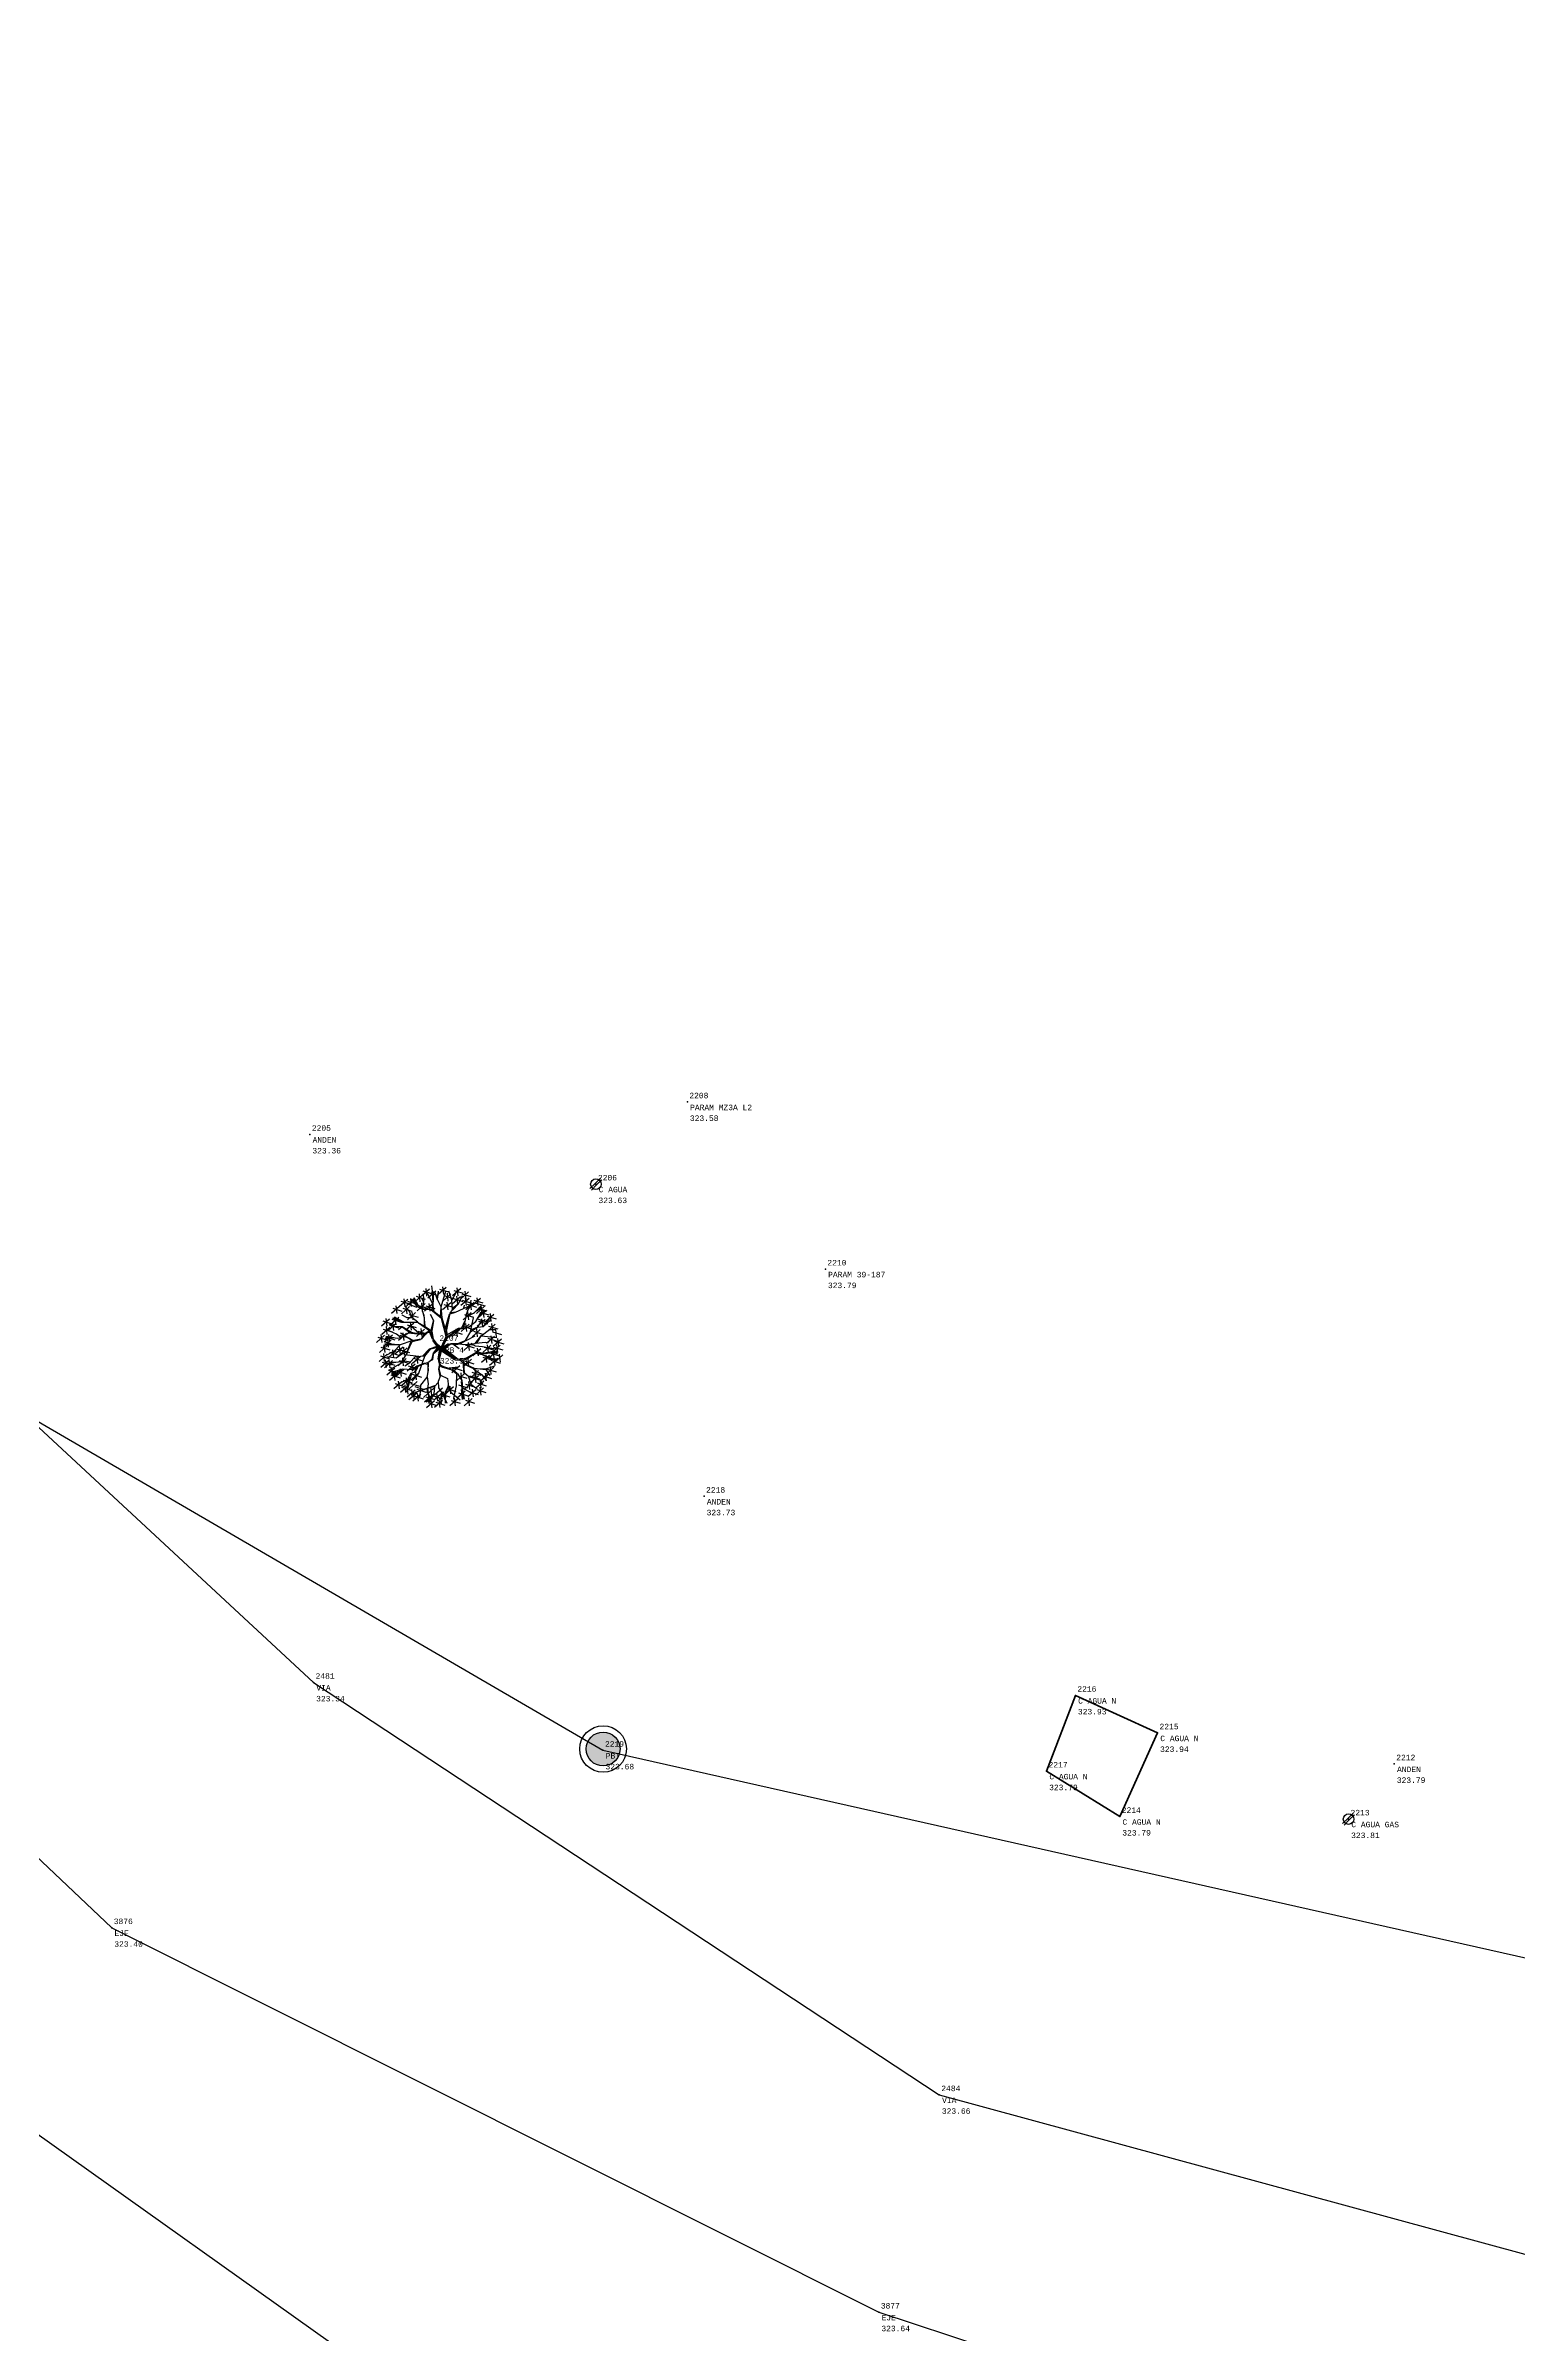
# Model space of a CAD drawing. Header units: metres. Extents: x 5050628 to 5051715, y 2427226 to 2427693.
# Drawn here: x 5051236.6 to 5051249.97, y 2427543.13 to 2427563.91 of the extents above; entities that cross this region are included whole.
import ezdxf
from ezdxf.enums import TextEntityAlignment as Align

# ---------------------------------------------------------------- set-up
doc = ezdxf.new("R2010")
doc.units = ezdxf.units.M
for name, color, linetype in [('1. Eje Vía', 7, 'Continuous'), ('2', 7, 'Continuous'), ('ARBOLES', 3, 'Continuous'), ('CONTADOR AGUA', 255, 'Continuous'), ('CVL_PUNTO', 2, 'Continuous'), ('CVL_PUNTO_COR', 2, 'Continuous'), ('CVL_PUNTO_NUM', 2, 'Continuous'), ('POSTE', 2, 'Continuous'), ('Red Baja Tension', 30, 'Continuous'), ('Vía', 40, 'Continuous')]:
    doc.layers.add(name, color=color, linetype=linetype)
doc.layers.add('C. Agua Negras', color=35, linetype='Continuous', lineweight=40)
doc.layers.add('Poste Baja tension', color=30, linetype='Continuous', lineweight=100)
doc.styles.add('MONOTXT4', font='monotxt4.shx')

# ---------------------------------------------------------------- blocks, each defined once
blk = doc.blocks.new('POSTE')
at = {"layer": 'POSTE'}
h = blk.add_hatch(color=30, dxfattribs=at)
edge = h.paths.add_edge_path()
edge.add_arc((992.964, 972.38), 0.558, 0, 360)
at = {"layer": 'POSTE', "color": 30}
for radius in [0.768, 0.558]:
    blk.add_circle((992.964, 972.38, 192.936), radius, dxfattribs=at)
blk = doc.blocks.new('A$Cd4a49434')
at = {"layer": 'POSTE', "xscale": 0.6787685145199105, "yscale": 0.6787685145199105, "zscale": 0.6787685145199105, "rotation": 349.84833}
blk.add_blockref('POSTE', (-779.251, -530.372, 158.248), dxfattribs=at)
blk = doc.blocks.new('ar-2')
at = {"layer": 'ARBOLES'}
for p, q in [((28.994, 112.147), (28.788, 111.964)), ((28.821, 112.102), (29.055, 112.03)), ((28.899, 112.164), (28.922, 111.964)), ((29.159, 112.15), (28.953, 111.966)), ((29.24, 111.943), (28.972, 112.031)), ((28.986, 112.105), (29.22, 112.033)), ((29.064, 112.167), (29.087, 111.966)), ((29.381, 112.272), (29.175, 112.089)), ((29.208, 112.227), (29.442, 112.155)), ((29.442, 112.04), (29.235, 111.857)), ((29.286, 112.289), (29.309, 112.089)), ((29.552, 112.413), (29.346, 112.23)), ((29.401, 112.088), (29.364, 112.162)), ((29.379, 112.368), (29.613, 112.296)), ((29.632, 112.027), (29.426, 111.844)), ((29.457, 112.43), (29.48, 112.23)), ((29.716, 112.36), (29.509, 112.177)), ((29.537, 112.044), (29.56, 111.844)), ((29.543, 112.315), (29.776, 112.243)), ((29.603, 112.491), (29.626, 112.29)), ((29.982, 112.455), (29.776, 112.272)), ((29.809, 112.411), (30.043, 112.339)), ((29.887, 112.473), (29.91, 112.272)), ((30.096, 112.061), (29.889, 111.878)), ((30.099, 112.288), (29.893, 112.105)), ((29.926, 112.243), (30.16, 112.171)), ((30, 112.078), (30.023, 111.878)), ((30.004, 112.305), (30.027, 112.105)), ((30.344, 112.212), (30.137, 112.029)), ((30.353, 112.423), (30.146, 112.24)), ((30.171, 112.168), (30.404, 112.095)), ((30.18, 112.379), (30.413, 112.306)), ((30.248, 112.23), (30.271, 112.029)), ((30.257, 112.441), (30.28, 112.24)), ((30.555, 112.339), (30.348, 112.155)), ((30.566, 112.171), (30.36, 111.988)), ((30.382, 112.294), (30.615, 112.222)), ((30.393, 112.127), (30.627, 112.054)), ((30.459, 112.356), (30.482, 112.155)), ((30.471, 112.189), (30.494, 111.988)), ((30.694, 112.066), (30.488, 111.883)), ((30.599, 112.083), (30.622, 111.883)), ((30.86, 112.173), (30.654, 111.99)), ((30.687, 112.129), (30.921, 112.056)), ((30.743, 112.051), (30.977, 111.979)), ((30.765, 112.191), (30.788, 111.99)), ((28.528, 111.641), (28.322, 111.457)), ((28.355, 111.596), (28.589, 111.524)), ((28.433, 111.658), (28.456, 111.457)), ((28.441, 111.449), (28.464, 111.248)), ((28.703, 111.533), (28.497, 111.35)), ((28.68, 111.44), (28.53, 111.502)), ((28.764, 111.682), (28.558, 111.499)), ((28.786, 111.965), (28.579, 111.782)), ((28.608, 111.55), (28.631, 111.35)), ((28.613, 111.92), (28.846, 111.848)), ((28.669, 111.7), (28.692, 111.499)), ((28.69, 111.982), (28.714, 111.782)), ((29.043, 111.964), (28.837, 111.781)), ((28.87, 111.919), (29.104, 111.847)), ((29.153, 111.542), (28.947, 111.359)), ((28.948, 111.981), (28.971, 111.781)), ((28.98, 111.498), (29.214, 111.426)), ((29.198, 111.809), (28.992, 111.626)), ((29.025, 111.764), (29.259, 111.692)), ((29.058, 111.56), (29.081, 111.359)), ((29.29, 111.272), (29.084, 111.452)), ((29.103, 111.827), (29.126, 111.626)), ((29.269, 111.995), (29.502, 111.923)), ((29.459, 111.982), (29.692, 111.91)), ((29.923, 112.016), (30.156, 111.944)), ((30.572, 111.509), (30.366, 111.326)), ((30.399, 111.465), (30.632, 111.392)), ((30.434, 111.919), (30.446, 112)), ((30.449, 111.764), (30.683, 111.692)), ((30.477, 111.527), (30.5, 111.326)), ((30.521, 112.021), (30.755, 111.949)), ((30.527, 111.827), (30.55, 111.626)), ((30.603, 111.328), (30.677, 111.671)), ((30.963, 111.971), (30.756, 111.788)), ((30.79, 111.926), (31.023, 111.854)), ((30.808, 111.591), (31.042, 111.519)), ((31.017, 111.865), (30.81, 111.682)), ((30.844, 111.82), (31.077, 111.748)), ((30.857, 111.782), (30.956, 111.857)), ((30.867, 111.988), (30.89, 111.788)), ((30.921, 111.882), (30.945, 111.682)), ((31.2, 111.764), (30.994, 111.581)), ((31.027, 111.72), (31.261, 111.648)), ((31.239, 111.509), (31.033, 111.326)), ((31.066, 111.465), (31.3, 111.392)), ((31.105, 111.782), (31.128, 111.581)), ((31.144, 111.527), (31.167, 111.326)), ((28.4, 111.227), (28.194, 111.044)), ((28.227, 111.182), (28.46, 111.11)), ((28.48, 110.97), (28.274, 110.787)), ((28.305, 111.244), (28.328, 111.044)), ((28.307, 110.925), (28.541, 110.853)), ((28.536, 111.431), (28.33, 111.248)), ((28.363, 111.387), (28.597, 111.315)), ((28.569, 111.108), (28.363, 110.925)), ((28.385, 110.987), (28.408, 110.787)), ((28.603, 111.231), (28.396, 111.048)), ((28.43, 111.186), (28.663, 111.114)), ((28.474, 111.126), (28.497, 110.925)), ((28.507, 111.248), (28.53, 111.048)), ((28.604, 110.853), (28.627, 110.653)), ((28.875, 110.925), (28.669, 110.742)), ((28.702, 110.88), (28.936, 110.808)), ((28.964, 111.276), (28.758, 111.092)), ((28.98, 110.902), (28.774, 110.719)), ((28.78, 110.942), (28.803, 110.742)), ((28.807, 110.857), (29.041, 110.785)), ((28.869, 111.293), (28.892, 111.092)), ((28.885, 110.919), (28.908, 110.719)), ((29.426, 111.381), (29.22, 111.198)), ((29.253, 111.336), (29.486, 111.264)), ((29.331, 111.398), (29.354, 111.198)), ((30.16, 111.33), (30.393, 111.258)), ((30.237, 111.392), (30.26, 111.192)), ((30.638, 111.025), (30.432, 110.841)), ((30.465, 110.98), (30.699, 110.908)), ((30.543, 111.042), (30.566, 110.841)), ((30.85, 111.375), (30.644, 111.192)), ((30.868, 110.88), (30.662, 110.697)), ((30.677, 111.33), (30.911, 111.258)), ((30.755, 111.392), (30.778, 111.192)), ((30.773, 110.897), (30.796, 110.697)), ((31.128, 110.97), (30.922, 110.787)), ((31.222, 111.198), (31.016, 111.015)), ((31.033, 110.987), (31.056, 110.787)), ((31.049, 111.153), (31.283, 111.081)), ((31.094, 111.372), (31.231, 111.378)), ((31.127, 111.215), (31.15, 111.015)), ((31.368, 110.97), (31.162, 110.787)), ((31.164, 111.32), (31.398, 111.248)), ((31.394, 111.125), (31.188, 110.942)), ((31.195, 110.925), (31.428, 110.853)), ((31.221, 111.081), (31.455, 111.009)), ((31.242, 111.382), (31.265, 111.182)), ((31.273, 110.987), (31.296, 110.787)), ((31.299, 111.143), (31.322, 110.942)), ((28.468, 110.742), (28.262, 110.559)), ((28.295, 110.697), (28.529, 110.625)), ((28.513, 110.584), (28.307, 110.401)), ((28.34, 110.539), (28.574, 110.467)), ((28.373, 110.759), (28.396, 110.559)), ((28.608, 110.578), (28.402, 110.395)), ((28.418, 110.601), (28.441, 110.401)), ((28.435, 110.533), (28.669, 110.461)), ((28.669, 110.386), (28.463, 110.203)), ((28.699, 110.836), (28.493, 110.653)), ((28.513, 110.595), (28.536, 110.395)), ((28.526, 110.791), (28.759, 110.719)), ((28.574, 110.403), (28.597, 110.203)), ((28.643, 110.272), (28.666, 110.071)), ((28.897, 110.351), (28.69, 110.168)), ((28.724, 110.306), (28.957, 110.234)), ((28.953, 110.629), (28.747, 110.446)), ((28.78, 110.585), (29.013, 110.513)), ((28.801, 110.368), (28.825, 110.168)), ((28.858, 110.647), (28.881, 110.446)), ((29.183, 110.491), (28.977, 110.308)), ((29.01, 110.446), (29.243, 110.374)), ((29.088, 110.508), (29.111, 110.308)), ((29.32, 110.686), (29.114, 110.503)), ((29.147, 110.641), (29.381, 110.569)), ((29.225, 110.703), (29.248, 110.503)), ((30.328, 110.446), (30.122, 110.263)), ((30.155, 110.402), (30.389, 110.329)), ((30.627, 110.614), (30.421, 110.43)), ((30.454, 110.569), (30.687, 110.497)), ((30.532, 110.631), (30.555, 110.43)), ((30.811, 110.324), (30.605, 110.14)), ((30.638, 110.279), (30.872, 110.207)), ((30.716, 110.341), (30.739, 110.14)), ((31.089, 110.713), (30.883, 110.53)), ((30.916, 110.668), (31.15, 110.596)), ((30.994, 110.73), (31.017, 110.53)), ((31.2, 110.407), (30.994, 110.224)), ((31.276, 110.82), (31.07, 110.637)), ((31.301, 110.632), (31.094, 110.449)), ((31.103, 110.776), (31.336, 110.704)), ((31.105, 110.425), (31.128, 110.224)), ((31.128, 110.587), (31.361, 110.515)), ((31.181, 110.838), (31.204, 110.637)), ((31.205, 110.649), (31.228, 110.449)), ((31.433, 110.725), (31.227, 110.542)), ((31.338, 110.742), (31.361, 110.542)), ((28.738, 110.254), (28.532, 110.071)), ((28.565, 110.21), (28.798, 110.138)), ((28.848, 110.035), (28.641, 109.852)), ((28.675, 109.99), (28.908, 109.918)), ((28.752, 110.053), (28.776, 109.852)), ((29.013, 109.94), (28.807, 109.757)), ((28.84, 109.895), (29.074, 109.823)), ((29.048, 110.123), (28.842, 109.94)), ((28.875, 110.078), (29.109, 110.006)), ((28.918, 109.957), (28.941, 109.757)), ((28.953, 110.14), (28.976, 109.94)), ((28.974, 109.92), (28.997, 109.72)), ((29.186, 109.821), (28.979, 109.638)), ((29.235, 109.753), (29.028, 109.57)), ((29.237, 110.04), (29.031, 109.856)), ((29.064, 109.995), (29.297, 109.923)), ((29.09, 109.838), (29.113, 109.638)), ((29.113, 110.228), (29.346, 110.156)), ((29.331, 109.718), (29.124, 109.535)), ((29.139, 109.77), (29.162, 109.57)), ((29.181, 109.913), (29.414, 109.841)), ((29.23, 109.845), (29.463, 109.773)), ((29.235, 109.735), (29.259, 109.535)), ((29.603, 109.817), (29.397, 109.634)), ((29.508, 109.835), (29.531, 109.634)), ((29.514, 109.523), (29.632, 109.679)), ((29.537, 109.712), (29.56, 109.512)), ((29.581, 109.897), (29.605, 109.696)), ((29.887, 109.874), (29.681, 109.691)), ((29.904, 109.773), (29.698, 109.59)), ((29.731, 109.735), (29.754, 109.535)), ((30.01, 109.763), (29.803, 109.579)), ((29.869, 109.753), (29.831, 109.61)), ((29.837, 109.718), (30.07, 109.646)), ((29.914, 109.78), (29.938, 109.579)), ((30.165, 109.907), (29.959, 109.724)), ((29.992, 109.862), (30.226, 109.79)), ((30.449, 110.246), (30.243, 110.063)), ((30.471, 109.796), (30.265, 109.613)), ((30.276, 110.201), (30.51, 110.129)), ((30.294, 109.956), (30.527, 109.884)), ((30.298, 109.751), (30.532, 109.679)), ((30.354, 110.263), (30.377, 110.063)), ((30.376, 109.813), (30.399, 109.613)), ((30.65, 110.024), (30.444, 109.841)), ((30.477, 109.979), (30.71, 109.907)), ((30.743, 109.829), (30.537, 109.646)), ((30.555, 110.041), (30.578, 109.841)), ((30.57, 109.784), (30.804, 109.712)), ((30.811, 110.191), (30.605, 110.008)), ((30.648, 109.846), (30.671, 109.646)), ((30.716, 110.208), (30.739, 110.008)), ((30.94, 109.879), (30.733, 109.696)), ((30.944, 110.051), (30.738, 109.868)), ((30.767, 109.835), (31, 109.763)), ((30.771, 110.006), (31.004, 109.934)), ((30.844, 109.897), (30.867, 109.696)), ((30.849, 110.068), (30.872, 109.868)), ((31.078, 110.24), (30.872, 110.057)), ((30.883, 110.226), (31.007, 110.065)), ((30.905, 110.195), (31.138, 110.123)), ((30.983, 110.257), (31.006, 110.057)), ((29.158, 109.673), (29.391, 109.601)), ((29.459, 109.65), (29.692, 109.578)), ((29.684, 109.547), (29.478, 109.364)), ((29.511, 109.502), (29.745, 109.43)), ((29.589, 109.564), (29.612, 109.364)), ((29.654, 109.673), (29.887, 109.601)), ((29.887, 109.556), (29.681, 109.373)), ((29.714, 109.512), (29.948, 109.44)), ((29.792, 109.574), (29.815, 109.373)), ((29.831, 109.61), (29.85, 109.479)), ((30.282, 109.601), (30.076, 109.418)), ((30.109, 109.556), (30.343, 109.484)), ((30.167, 109.616), (30.211, 109.523)), ((30.187, 109.618), (30.21, 109.418)), ((30.645, 109.605), (30.439, 109.422)), ((30.472, 109.561), (30.706, 109.489)), ((30.55, 109.623), (30.573, 109.422))]:
    blk.add_line(p, q, dxfattribs=at)
at = {"layer": 'ARBOLES', "color": 27}
for p, q in [((29.245, 111.956), (29.091, 112.149)), ((29.115, 112.149), (29.24, 111.988)), ((29.24, 111.988), (29.14, 112.174)), ((29.277, 111.969), (29.158, 112.187)), ((29.346, 112.057), (29.369, 111.857)), ((29.37, 111.844), (29.414, 112.149)), ((29.414, 112.149), (29.395, 112.287)), ((29.638, 112.025), (29.5, 112.311)), ((29.638, 112.218), (29.619, 112.342)), ((29.619, 111.888), (29.644, 112.043)), ((29.62, 112.377), (29.643, 112.177)), ((29.638, 112.342), (29.65, 112.224)), ((29.644, 112.043), (29.638, 112.218)), ((29.644, 111.993), (29.662, 112.348)), ((29.756, 112.137), (29.688, 112.342)), ((29.762, 112.143), (29.787, 112.361)), ((29.849, 111.956), (29.762, 112.143)), ((29.855, 111.956), (29.974, 112.361)), ((30.129, 112.131), (30.048, 112.355)), ((30.142, 111.882), (30.129, 112.131)), ((30.136, 112.137), (30.229, 112.305)), ((30.142, 111.919), (30.297, 112.038)), ((30.147, 111.882), (30.297, 112.031)), ((30.297, 112.031), (30.396, 112.249)), ((30.428, 111.913), (30.739, 112.056)), ((30.595, 111.956), (30.621, 112.125)), ((28.53, 111.488), (28.763, 111.416)), ((28.591, 111.638), (28.825, 111.565)), ((28.853, 111.558), (28.611, 111.664)), ((28.853, 111.564), (28.636, 111.67)), ((28.897, 111.564), (28.654, 111.695)), ((28.853, 111.44), (28.68, 111.44)), ((28.978, 111.677), (28.853, 111.744)), ((29.245, 111.558), (28.853, 111.558)), ((29.091, 111.303), (28.853, 111.44)), ((29.041, 111.839), (28.91, 111.982)), ((29.091, 111.677), (28.978, 111.677)), ((29.102, 111.683), (29.041, 111.839)), ((29.258, 111.564), (29.102, 111.683)), ((29.383, 111.888), (29.245, 111.956)), ((29.494, 111.409), (29.245, 111.558)), ((29.563, 111.334), (29.271, 111.534)), ((29.383, 111.9), (29.277, 111.969)), ((29.42, 111.733), (29.37, 111.844)), ((29.37, 111.844), (29.42, 111.683)), ((29.494, 111.894), (29.383, 111.9)), ((29.588, 111.876), (29.383, 111.888)), ((29.42, 111.683), (29.414, 111.471)), ((29.439, 111.458), (29.42, 111.733)), ((29.619, 111.888), (29.494, 111.894)), ((29.662, 111.601), (29.576, 111.757)), ((29.862, 111.657), (29.588, 111.876)), ((29.6, 111.352), (29.656, 111.595)), ((29.625, 111.346), (29.662, 111.601)), ((29.638, 111.906), (29.644, 111.863)), ((29.669, 111.832), (29.644, 111.993)), ((29.881, 111.664), (29.669, 111.832)), ((29.837, 111.701), (29.855, 111.95)), ((29.874, 111.677), (29.849, 111.956)), ((29.98, 111.197), (29.862, 111.657)), ((29.967, 111.378), (29.881, 111.664)), ((29.961, 111.421), (30.067, 111.77)), ((29.98, 111.384), (30.017, 111.534)), ((29.998, 111.365), (30.08, 111.794)), ((30.08, 111.794), (30.142, 111.882)), ((30.086, 111.776), (30.223, 111.82)), ((30.104, 111.813), (30.229, 111.826)), ((30.223, 111.82), (30.428, 111.913)), ((30.385, 111.421), (30.459, 111.59)), ((30.622, 111.809), (30.416, 111.626)), ((30.422, 111.421), (30.446, 111.502)), ((30.446, 111.502), (30.491, 111.701)), ((30.471, 111.409), (30.565, 111.446)), ((30.484, 111.714), (30.546, 111.888)), ((30.491, 111.701), (30.701, 111.8)), ((30.502, 111.739), (30.695, 111.794)), ((30.546, 111.888), (30.595, 111.956)), ((30.565, 111.446), (30.739, 111.577)), ((30.615, 111.366), (30.789, 111.44)), ((30.701, 111.8), (30.857, 111.963)), ((30.739, 111.577), (30.857, 111.782)), ((30.757, 111.863), (30.87, 111.943)), ((30.757, 111.85), (30.882, 111.919)), ((30.981, 111.635), (30.775, 111.452)), ((30.783, 111.648), (31.017, 111.576)), ((30.783, 111.434), (30.939, 111.453)), ((30.789, 111.434), (30.895, 111.621)), ((30.886, 111.653), (30.909, 111.452)), ((30.939, 111.453), (31.088, 111.652)), ((30.939, 111.453), (31.119, 111.614)), ((28.396, 111.064), (28.63, 110.991)), ((28.406, 110.992), (28.767, 110.98)), ((28.786, 110.98), (28.412, 111.011)), ((28.637, 111.16), (28.419, 111.135)), ((28.431, 111.16), (28.556, 111.166)), ((28.723, 111.148), (28.437, 111.198)), ((28.711, 111.253), (28.481, 111.359)), ((28.804, 110.979), (28.648, 110.817)), ((28.829, 111.166), (28.711, 111.253)), ((28.823, 111.166), (28.723, 111.148)), ((28.848, 111.434), (28.755, 111.366)), ((28.791, 111.231), (29.025, 111.159)), ((29.102, 111.085), (28.804, 110.979)), ((29.116, 111.085), (28.811, 111.284)), ((29.016, 111.278), (28.823, 111.166)), ((29.041, 111.297), (28.854, 111.434)), ((29.072, 111.067), (28.973, 110.799)), ((29.103, 111.06), (28.985, 110.805)), ((28.997, 111.173), (29.14, 111.098)), ((29.246, 111.253), (29.016, 111.278)), ((29.234, 111.272), (29.041, 111.297)), ((29.277, 111.259), (29.091, 111.303)), ((29.339, 111.129), (29.102, 111.085)), ((29.109, 111.067), (29.327, 111.116)), ((29.408, 111.26), (29.265, 111.26)), ((29.457, 111.285), (29.277, 111.259)), ((29.47, 111.285), (29.339, 111.129)), ((29.433, 111.278), (29.339, 111.129)), ((29.545, 110.868), (29.377, 110.693)), ((29.551, 110.861), (29.408, 110.693)), ((29.433, 110.693), (29.582, 110.868)), ((29.544, 111.334), (29.457, 111.285)), ((29.55, 111.309), (29.47, 111.285)), ((29.619, 111.328), (29.494, 111.409)), ((29.738, 110.942), (29.545, 110.868)), ((29.55, 111.309), (29.625, 111.135)), ((29.756, 110.917), (29.551, 110.861)), ((29.595, 111.266), (29.563, 111.334)), ((29.644, 111.11), (29.6, 111.322)), ((29.656, 111.129), (29.619, 111.328)), ((29.763, 110.923), (29.638, 111.098)), ((29.749, 110.967), (29.644, 111.11)), ((29.848, 110.918), (29.651, 110.743)), ((29.756, 110.992), (29.656, 111.129)), ((29.657, 110.768), (29.781, 110.936)), ((29.812, 110.923), (29.657, 110.768)), ((29.855, 110.917), (29.749, 110.967)), ((29.855, 110.917), (29.756, 110.992)), ((29.812, 110.874), (29.769, 110.625)), ((29.848, 110.918), (29.775, 110.612)), ((29.848, 110.918), (29.98, 111.197)), ((29.848, 110.918), (30.004, 111.179)), ((29.848, 110.918), (29.887, 110.811)), ((29.893, 110.954), (29.881, 110.917)), ((29.881, 110.917), (29.905, 110.817)), ((29.905, 110.817), (29.918, 110.917)), ((29.918, 110.992), (30.017, 111.16)), ((29.918, 110.936), (30.043, 111.017)), ((29.918, 110.917), (29.918, 110.992)), ((29.924, 110.911), (30.018, 110.986)), ((29.93, 110.898), (30.291, 110.618)), ((29.937, 110.805), (29.93, 110.867)), ((29.93, 110.867), (30.21, 110.655)), ((29.949, 110.886), (30.092, 111.005)), ((29.998, 111.352), (29.967, 111.378)), ((30.004, 111.179), (29.974, 111.346)), ((30.017, 111.179), (29.998, 111.352)), ((30.017, 111.246), (30.297, 111.409)), ((30.018, 110.986), (30.105, 111.017)), ((30.03, 111.209), (30.253, 111.359)), ((30.036, 111.179), (30.309, 111.396)), ((30.092, 111.005), (30.155, 111.005)), ((30.105, 111.017), (30.298, 111.017)), ((30.333, 111.375), (30.126, 111.192)), ((30.155, 111.005), (30.31, 110.892)), ((30.192, 110.986), (30.323, 111.011)), ((30.279, 111.017), (30.472, 111.091)), ((30.297, 111.409), (30.422, 111.421)), ((30.298, 111.017), (30.422, 110.992)), ((30.309, 111.396), (30.471, 111.409)), ((30.348, 111.017), (30.478, 111.091)), ((30.422, 110.992), (30.727, 111.017)), ((30.472, 111.091), (30.609, 111.322)), ((30.491, 111.091), (30.721, 111.21)), ((30.528, 110.992), (30.659, 110.986)), ((30.609, 111.322), (30.783, 111.434)), ((30.628, 111.005), (30.721, 110.955)), ((30.721, 110.955), (30.908, 110.942)), ((30.727, 111.017), (30.876, 111.216)), ((30.746, 111.023), (30.976, 111.048)), ((30.777, 111.036), (30.889, 111.229)), ((30.876, 111.216), (31.094, 111.372)), ((30.889, 111.216), (31.275, 111.173)), ((30.908, 110.942), (31.293, 110.874)), ((30.955, 110.925), (31.189, 110.853)), ((30.976, 111.048), (31.063, 111.042)), ((28.648, 110.817), (28.418, 110.705)), ((28.699, 110.637), (28.456, 110.675)), ((28.568, 110.525), (28.462, 110.5)), ((28.63, 110.525), (28.475, 110.482)), ((28.496, 110.341), (28.729, 110.269)), ((28.798, 110.5), (28.531, 110.339)), ((28.755, 110.538), (28.537, 110.532)), ((28.86, 110.357), (28.58, 110.27)), ((28.705, 110.282), (28.58, 110.257)), ((28.599, 110.233), (28.705, 110.282)), ((28.612, 110.208), (28.842, 110.345)), ((28.923, 110.563), (28.63, 110.525)), ((28.848, 110.743), (28.699, 110.637)), ((28.991, 110.793), (28.798, 110.5)), ((28.985, 110.805), (28.848, 110.743)), ((29.109, 110.339), (28.86, 110.357)), ((29.284, 110.681), (28.916, 110.724)), ((29.06, 110.538), (28.923, 110.563)), ((29.066, 110.532), (28.923, 110.438)), ((29.178, 110.669), (29.06, 110.538)), ((29.184, 110.282), (29.078, 110.251)), ((29.286, 110.273), (29.08, 110.09)), ((29.228, 110.432), (29.109, 110.339)), ((29.122, 110.332), (29.228, 110.407)), ((29.228, 110.407), (29.165, 110.282)), ((29.408, 110.693), (29.178, 110.669)), ((29.253, 110.426), (29.184, 110.282)), ((29.191, 110.29), (29.214, 110.09)), ((29.414, 110.507), (29.228, 110.432)), ((29.427, 110.494), (29.253, 110.426)), ((29.421, 110.687), (29.271, 110.245)), ((29.514, 110.519), (29.414, 110.507)), ((29.501, 110.482), (29.427, 110.494)), ((29.52, 110.332), (29.489, 110.152)), ((29.501, 110.519), (29.52, 110.332)), ((29.613, 110.612), (29.514, 110.525)), ((29.582, 110.575), (29.514, 110.519)), ((29.52, 110.307), (29.526, 110.513)), ((29.626, 110.6), (29.582, 110.575)), ((29.644, 110.774), (29.613, 110.612)), ((29.651, 110.743), (29.626, 110.6)), ((29.775, 110.612), (29.812, 110.457)), ((29.8, 110.45), (29.787, 110.357)), ((29.787, 110.357), (29.819, 110.183)), ((29.819, 110.432), (29.794, 110.364)), ((29.794, 110.364), (29.837, 110.208)), ((29.856, 110.812), (29.8, 110.618)), ((29.8, 110.618), (29.825, 110.469)), ((29.812, 110.457), (29.887, 110.413)), ((29.825, 110.469), (29.912, 110.426)), ((29.887, 110.811), (30.223, 110.599)), ((29.887, 110.413), (30.124, 110.345)), ((29.912, 110.426), (30.092, 110.37)), ((30.204, 110.631), (29.937, 110.805)), ((30.21, 110.655), (29.967, 110.811)), ((30.285, 110.413), (30.055, 110.382)), ((30.124, 110.37), (30.254, 110.264)), ((30.124, 110.345), (30.248, 110.245)), ((30.13, 110.37), (30.285, 110.413)), ((30.291, 110.618), (30.204, 110.631)), ((30.223, 110.599), (30.341, 110.593)), ((30.309, 110.618), (30.372, 110.618)), ((30.341, 110.593), (30.422, 110.493)), ((30.372, 110.618), (30.502, 110.649)), ((30.403, 110.581), (30.446, 110.493)), ((30.409, 110.581), (30.534, 110.643)), ((30.416, 110.488), (30.428, 110.282)), ((30.422, 110.493), (30.701, 110.369)), ((30.428, 110.282), (30.546, 110.189)), ((30.453, 110.282), (30.435, 110.482)), ((30.446, 110.493), (30.695, 110.388)), ((30.502, 110.649), (30.739, 110.787)), ((30.534, 110.643), (30.733, 110.768)), ((30.683, 110.364), (30.883, 110.226)), ((30.695, 110.835), (30.928, 110.763)), ((30.695, 110.388), (31, 110.35)), ((30.701, 110.369), (31.019, 110.376)), ((30.733, 110.768), (30.9, 110.737)), ((30.739, 110.787), (30.882, 110.755)), ((30.882, 110.755), (31.199, 110.787)), ((30.9, 110.737), (31.156, 110.631)), ((31.138, 110.612), (30.907, 110.724)), ((31.181, 110.811), (30.919, 110.761)), ((31, 110.35), (31.099, 110.195)), ((31.019, 110.376), (31.231, 110.443)), ((31.027, 110.363), (31.261, 110.29)), ((31.249, 110.581), (31.138, 110.612)), ((31.261, 110.599), (31.144, 110.625)), ((31.156, 110.631), (31.274, 110.625)), ((31.298, 110.798), (31.181, 110.811)), ((31.199, 110.787), (31.293, 110.755)), ((31.298, 110.78), (31.224, 110.792)), ((28.991, 110.096), (28.755, 109.984)), ((29.035, 110.158), (28.96, 109.791)), ((29.091, 110.245), (28.973, 109.766)), ((29.078, 110.251), (28.991, 110.096)), ((29.215, 109.772), (29.085, 109.691)), ((29.271, 110.245), (29.103, 110.052)), ((29.676, 109.915), (29.215, 109.772)), ((29.246, 109.784), (29.713, 109.952)), ((29.302, 109.679), (29.259, 109.616)), ((29.321, 109.952), (29.302, 109.679)), ((29.489, 110.152), (29.321, 109.952)), ((29.632, 109.695), (29.426, 109.512)), ((29.677, 109.879), (29.47, 109.696)), ((29.663, 109.729), (29.47, 109.517)), ((29.52, 109.984), (29.489, 109.753)), ((29.495, 110.164), (29.52, 109.984)), ((29.663, 109.722), (29.539, 109.511)), ((29.682, 109.915), (29.663, 109.729)), ((29.781, 110.027), (29.682, 109.915)), ((29.831, 110.195), (29.775, 110.04)), ((29.775, 110.04), (29.787, 109.884)), ((29.787, 109.884), (29.869, 109.753)), ((29.837, 110.208), (30.018, 110.12)), ((29.875, 109.753), (29.999, 109.492)), ((30.024, 109.909), (29.955, 109.76)), ((29.962, 109.747), (29.955, 109.486)), ((30.043, 109.915), (29.962, 109.747)), ((30.018, 110.12), (30.043, 109.915)), ((30.03, 109.965), (30.024, 109.909)), ((30.043, 109.915), (30.099, 109.772)), ((30.07, 109.924), (30.093, 109.724)), ((30.099, 109.772), (30.335, 109.573)), ((30.235, 109.934), (30.167, 109.616)), ((30.248, 110.245), (30.235, 109.934)), ((30.26, 110.257), (30.379, 110.071)), ((30.366, 110.046), (30.379, 109.853)), ((30.397, 109.585), (30.372, 109.841)), ((30.379, 110.071), (30.397, 109.884)), ((30.379, 109.853), (30.422, 109.592)), ((30.391, 109.884), (30.441, 109.592)), ((30.397, 109.884), (30.652, 109.735)), ((30.546, 110.189), (30.615, 109.971)), ((30.565, 110.171), (30.814, 110.102)), ((30.578, 110.189), (30.827, 110.108)), ((30.615, 109.971), (30.771, 109.853)), ((30.638, 110.146), (30.872, 110.074)), ((30.827, 110.108), (30.914, 109.977))]:
    blk.add_line(p, q, dxfattribs=at)
blk = doc.blocks.new('CONT')
for p, q in [((-0.018, 0.018), (-0.141, -0.106)), ((-0.018, 0.018), (0.106, 0.141)), ((0.018, -0.018), (0.141, 0.106)), ((0.018, -0.018), (-0.106, -0.141))]:
    blk.add_line(p, q)
blk.add_circle((0, 0), 0.125)
blk = doc.blocks.new('A$Cf7b1f20d')
at = {"layer": '2', "xscale": 2, "yscale": 2, "zscale": 2}
blk.add_blockref('CONT', (0.28, 0.28), dxfattribs=at)

msp = doc.modelspace()

# ---------------------------------------------------------------- linework, layer by layer
at = {"layer": '1. Eje Vía', "elevation": 280.286, "flags": 128}
msp.add_lwpolyline([(5051134.96, 2427542.765), (5051136.762, 2427550.747), (5051140.146, 2427557.639), (5051145.715, 2427563.414), (5051152.129, 2427568.918), (5051158.878, 2427573.977), (5051164.148, 2427577.812), (5051170.819, 2427581.928), (5051177.257, 2427585.087), (5051183.701, 2427585.878), (5051190.33, 2427585.765), (5051196.888, 2427583.281), (5051203.2, 2427580.039), (5051209.101, 2427576.436), (5051214.374, 2427572.29), (5051219.438, 2427567.447), (5051223.217, 2427562.623), (5051227.421, 2427557.665), (5051231.897, 2427551.837), (5051237.2, 2427546.823), (5051244.163, 2427543.332), (5051251.264, 2427540.992)], dxfattribs=at)
at = {"layer": 'C. Agua Negras', "elevation": 324.392, "flags": 128}
msp.add_lwpolyline([(5051245.947, 2427548.933), (5051245.686, 2427548.245), (5051246.35, 2427547.833), (5051246.693, 2427548.592), (5051245.947, 2427548.933)], dxfattribs=at)
at = {"layer": 'CVL_PUNTO', "color": 4}
for p in [(5051242.425, 2427554.322, 324.05), (5051242.425, 2427554.322, 324.05), (5051238.998, 2427554.027, 323.823), (5051238.998, 2427554.027, 323.823), (5051241.595, 2427553.576, 324.095), (5051241.595, 2427553.576, 324.095), (5051243.678, 2427552.804, 324.254), (5051243.678, 2427552.804, 324.254), (5051240.156, 2427552.119, 323.979), (5051240.156, 2427552.119, 323.979), (5051242.577, 2427550.741, 324.194), (5051242.577, 2427550.741, 324.194), (5051239.032, 2427549.051, 323.809), (5051239.032, 2427549.051, 323.809), (5051245.947, 2427548.933, 324.392), (5051245.947, 2427548.933, 324.392), (5051246.693, 2427548.592, 324.403), (5051246.693, 2427548.592, 324.403), (5051241.659, 2427548.434, 324.15), (5051241.659, 2427548.434, 324.15), (5051245.686, 2427548.245, 324.261), (5051245.686, 2427548.245, 324.261), (5051248.842, 2427548.311, 324.26), (5051248.842, 2427548.311, 324.26), (5051246.35, 2427547.833, 324.252), (5051246.35, 2427547.833, 324.252), (5051248.427, 2427547.81, 324.28), (5051248.427, 2427547.81, 324.28), (5051237.2, 2427546.823, 323.87), (5051237.2, 2427546.823, 323.87), (5051244.712, 2427545.306, 324.125), (5051244.712, 2427545.306, 324.125), (5051244.163, 2427543.332, 324.108), (5051244.163, 2427543.332, 324.108)]:
    msp.add_point(p, dxfattribs=at)
at = {"layer": 'Red Baja Tension', "elevation": 323.355, "flags": 128}
msp.add_lwpolyline([(5051214.525, 2427564.231), (5051241.659, 2427548.434), (5051301.685, 2427534.931), (5051357.163, 2427520.468), (5051376.182, 2427506.523), (5051401.262, 2427536.202), (5051398.111, 2427603.967), (5051428.819, 2427622.067), (5051444.74, 2427634.543), (5051467.573, 2427655.58)], dxfattribs=at)
at = {"layer": 'Vía'}
for points in [[(5051168.344, 2427607.124, 319.716), (5051170.337, 2427601.384, 319.719), (5051173.808, 2427595.742, 319.818), (5051178.107, 2427591.993, 319.961), (5051183.737, 2427589.04, 320.414), (5051187.703, 2427588.881, 320.8), (5051194.955, 2427586.931, 321.371), (5051201.858, 2427583.986, 321.754), (5051207.998, 2427580.423, 322.098), (5051214.036, 2427575.581, 322.429), (5051218.771, 2427571.796, 322.65), (5051224.45, 2427565.263, 322.978), (5051229.055, 2427559.831, 323.359), (5051233.366, 2427554.308, 323.557), (5051239.032, 2427549.051, 323.809), (5051244.712, 2427545.306, 324.125), (5051252.529, 2427543.179, 324.46)], [(5051136.782, 2427538.62, 315.539), (5051137.127, 2427545.381, 315.984), (5051138.605, 2427551.061, 316.387), (5051140.806, 2427554.958, 316.548), (5051145.612, 2427560.973, 317.013), (5051153.448, 2427567.795, 317.661), (5051160.064, 2427572.822, 318.114), (5051167.526, 2427576.881, 318.873), (5051173.411, 2427580.047, 319.434), (5051177.638, 2427581.979, 319.766), (5051183.229, 2427582.744, 320.301), (5051186.639, 2427581.737, 320.511), (5051193.474, 2427581.807, 321.23), (5051199.756, 2427579.224, 321.713), (5051205.462, 2427575.307, 321.94), (5051211.113, 2427571.691, 322.274), (5051215.336, 2427567.899, 322.462), (5051220.623, 2427561.916, 322.789), (5051225.064, 2427556.822, 323.16), (5051229.599, 2427551.097, 323.524), (5051235.865, 2427545.419, 323.855), (5051242.377, 2427540.787, 324.142)]]:
    msp.add_polyline3d(points, dxfattribs=at)

# ---------------------------------------------------------------- block references
at = {"layer": 'ARBOLES', "lineweight": 0, "xscale": 0.3543167345633265, "yscale": 0.3543167345633265, "zscale": 0.3543167345633265}
msp.add_blockref('ar-2', (5051229.613, 2427512.793, 323.979), dxfattribs=at)
at = {"layer": 'CONTADOR AGUA', "xscale": 0.1909267939007097, "yscale": 0.1909267939007097, "zscale": 0.1909267939007097, "rotation": 359.587882972625}
for p in [(5051241.541, 2427553.522, 324.095), (5051248.373, 2427547.756, 324.28)]:
    msp.add_blockref('A$Cf7b1f20d', p, dxfattribs=at)
at = {"layer": 'Poste Baja tension', "xscale": 0.4053535161564476, "yscale": 0.4053535161564476, "zscale": 0.4053535161564476, "rotation": 359.587882972625}
msp.add_blockref('A$Cd4a49434', (5051241.447, 2427548.236, 208.129), dxfattribs=at)

# ---------------------------------------------------------------- texts
at = {"layer": 'CVL_PUNTO_COR', "color": 4, "style": 'MONOTXT4'}
for s, p in [('323.58', (5051242.448, 2427554.199, 324.05)), ('323.36', (5051239.021, 2427553.904, 323.823)), ('323.63', (5051241.618, 2427553.453, 324.095)), ('323.79', (5051243.701, 2427552.681, 324.254)), ('323.51', (5051240.179, 2427551.996, 323.979)), ('323.73', (5051242.6, 2427550.618, 324.194)), ('323.34', (5051239.055, 2427548.928, 323.809)), ('323.93', (5051245.97, 2427548.81, 324.392)), ('323.94', (5051246.716, 2427548.469, 324.403)), ('323.68', (5051241.682, 2427548.311, 324.15)), ('323.79', (5051248.865, 2427548.188, 324.26)), ('323.79', (5051245.709, 2427548.122, 324.261)), ('323.79', (5051246.373, 2427547.71, 324.252)), ('323.81', (5051248.45, 2427547.687, 324.28)), ('323.40', (5051237.223, 2427546.7, 323.87)), ('323.66', (5051244.735, 2427545.183, 324.125)), ('323.64', (5051244.186, 2427543.209, 324.108))]:
    msp.add_text(s, height=0.05, dxfattribs=at).set_placement(p, align=Align.TOP_LEFT)
at = {"layer": 'CVL_PUNTO_NUM', "color": 4, "style": 'MONOTXT4'}
for s, p in [('2208', (5051242.443, 2427554.34, 324.05)), ('2205', (5051239.016, 2427554.045, 323.823)), ('2206', (5051241.613, 2427553.594, 324.095)), ('2210', (5051243.696, 2427552.822, 324.254)), ('2207', (5051240.174, 2427552.137, 323.979)), ('2218', (5051242.595, 2427550.759, 324.194)), ('2481', (5051239.05, 2427549.069, 323.809)), ('2216', (5051245.965, 2427548.951, 324.392)), ('2215', (5051246.711, 2427548.61, 324.403)), ('2219', (5051241.677, 2427548.452, 324.15)), ('2212', (5051248.86, 2427548.329, 324.26)), ('2217', (5051245.704, 2427548.263, 324.261)), ('2214', (5051246.368, 2427547.851, 324.252)), ('2213', (5051248.445, 2427547.828, 324.28)), ('3876', (5051237.218, 2427546.841, 323.87)), ('2484', (5051244.73, 2427545.324, 324.125)), ('3877', (5051244.181, 2427543.35, 324.108))]:
    msp.add_text(s, height=0.05, dxfattribs=at).set_placement(p, align=Align.BOTTOM_LEFT)
for s, p in [('PARAM MZ3A L2', (5051242.45, 2427554.297, 324.05)), ('ANDEN', (5051239.023, 2427554.002, 323.823)), ('C AGUA', (5051241.62, 2427553.551, 324.095)), ('PARAM 39-187', (5051243.703, 2427552.779, 324.254)), ('ARB 4', (5051240.181, 2427552.094, 323.979)), ('ANDEN', (5051242.602, 2427550.716, 324.194)), ('VIA', (5051239.057, 2427549.026, 323.809)), ('C AGUA N', (5051245.972, 2427548.908, 324.392)), ('PBT', (5051241.684, 2427548.409, 324.15)), ('C AGUA N', (5051246.718, 2427548.567, 324.403)), ('C AGUA N', (5051245.711, 2427548.22, 324.261)), ('ANDEN', (5051248.867, 2427548.286, 324.26)), ('C AGUA N', (5051246.375, 2427547.808, 324.252)), ('C AGUA GAS', (5051248.452, 2427547.785, 324.28)), ('EJE', (5051237.225, 2427546.798, 323.87)), ('VIA', (5051244.737, 2427545.281, 324.125)), ('EJE', (5051244.188, 2427543.307, 324.108))]:
    msp.add_text(s, height=0.05, dxfattribs=at).set_placement(p, align=Align.TOP_LEFT)

doc.saveas('drawing.dxf')
